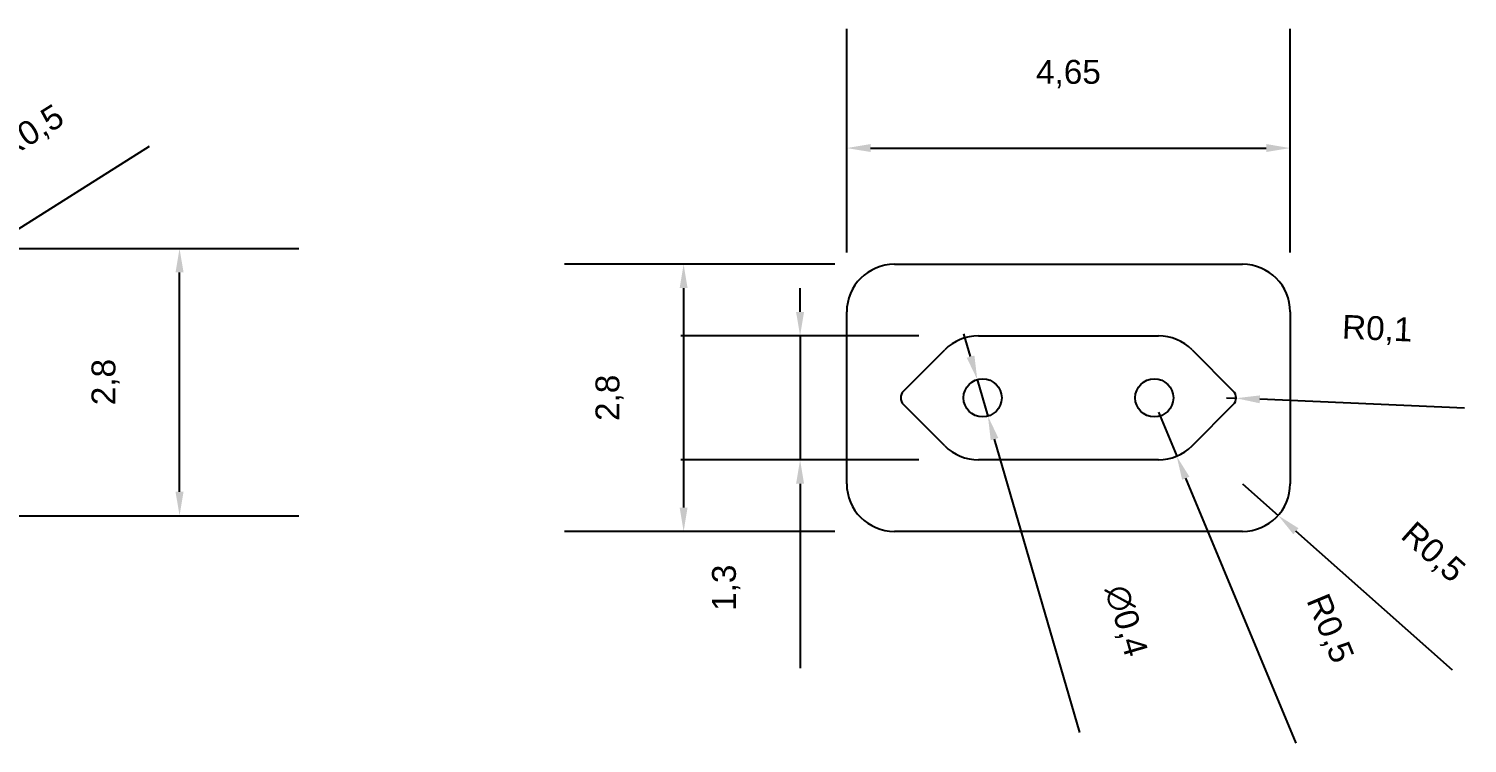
# Model space of a CAD drawing. Header units: millimetres. Extents: x -39.8 to 41.3, y -26.3 to 14.6.
# Drawn here: x 26.19 to 41.28, y -14.71 to -7.23 of the extents above; entities that cross this region are included whole.
import ezdxf

# ---------------------------------------------------------------- set-up
doc = ezdxf.new("R2010")
doc.units = ezdxf.units.MM
doc.layers.add('Размер', color=3, linetype='Continuous')
doc.styles.get("Standard").update_dxf_attribs({"font": 'arial.ttf'})
doc.dimstyles.new('ISO-25', dxfattribs={"dimtxt": 0.25, "dimasz": 0.25, "dimexe": 1.25, "dimexo": 0.625, "dimtad": 1, "dimtxsty": 'Standard', "dimcen": 2.5, "dimadec": 0, "dimazin": 0, "dimtfac": 1, "dimtmove": 0, "dimatfit": 3, "dimfxl": 1, "dimarcsym": 0})

# ---------------------------------------------------------------- blocks, each defined once
blk = doc.blocks.new('*D33')
at = {"layer": 'Defpoints', "color": 0, "transparency": 16777216}
for p in [(25.387, -9.763), (24.964, -10.029)]:
    blk.add_point(p, dxfattribs=at)
at = {"layer": 'Размер', "color": 0, "lineweight": -2, "transparency": 16777216}
for p, q in [((27.458, -8.46), (25.599, -9.63)), ((24.964, -10.029), (25.387, -9.763))]:
    blk.add_line(p, q, dxfattribs=at)
at = {"layer": 'Размер', "color": 0, "transparency": 16777216}
blk.add_solid([(25.576, -9.595), (25.621, -9.665), (25.387, -9.763)], dxfattribs=at)
at = {"layer": 'Размер', "color": 0, "transparency": 16777216, "insert": (26.221, -8.322), "char_height": 0.25, "attachment_point": 5, "rotation": 32.178}
blk.add_mtext('R0,5', dxfattribs=at)
blk = doc.blocks.new('*D35')
at = {"layer": 'Defpoints', "color": 0, "transparency": 16777216}
for p in [(24.964, -9.529), (27.775, -9.529), (24.964, -12.329)]:
    blk.add_point(p, dxfattribs=at)
at = {"layer": 'Размер', "color": 0, "lineweight": -2, "transparency": 16777216}
for p, q in [((25.589, -9.529), (29.025, -9.529)), ((27.775, -12.079), (27.775, -9.779)), ((25.589, -12.329), (29.025, -12.329))]:
    blk.add_line(p, q, dxfattribs=at)
at = {"layer": 'Размер', "color": 0, "transparency": 16777216}
for points in [[(27.733, -9.779), (27.817, -9.779), (27.775, -9.529)], [(27.733, -12.079), (27.817, -12.079), (27.775, -12.329)]]:
    blk.add_solid(points, dxfattribs=at)
at = {"layer": 'Размер', "color": 0, "transparency": 16777216, "insert": (27, -10.929), "char_height": 0.25, "attachment_point": 5, "rotation": 90}
blk.add_mtext('2,8', dxfattribs=at)
blk = doc.blocks.new('*D37')
at = {"layer": 'Defpoints', "color": 0, "transparency": 16777216}
for p in [(39.421, -8.476), (34.771, -10.194), (39.421, -10.194)]:
    blk.add_point(p, dxfattribs=at)
at = {"layer": 'Размер', "color": 0, "lineweight": -2, "transparency": 16777216}
for p, q in [((34.771, -9.569), (34.771, -7.226)), ((39.421, -9.569), (39.421, -7.226)), ((35.021, -8.476), (39.171, -8.476))]:
    blk.add_line(p, q, dxfattribs=at)
at = {"layer": 'Размер', "color": 0, "transparency": 16777216}
for points in [[(35.021, -8.434), (35.021, -8.517), (34.771, -8.476)], [(39.171, -8.434), (39.171, -8.517), (39.421, -8.476)]]:
    blk.add_solid(points, dxfattribs=at)
at = {"layer": 'Размер', "color": 0, "transparency": 16777216, "insert": (37.096, -7.7), "char_height": 0.25, "attachment_point": 5}
blk.add_mtext('4,65', dxfattribs=at)
blk = doc.blocks.new('*D38')
at = {"layer": 'Defpoints', "color": 0, "transparency": 16777216}
for p in [(35.271, -9.694), (33.061, -12.494), (35.271, -12.494)]:
    blk.add_point(p, dxfattribs=at)
at = {"layer": 'Размер', "color": 0, "lineweight": -2, "transparency": 16777216}
for p, q in [((34.646, -9.694), (31.811, -9.694)), ((33.061, -9.944), (33.061, -12.244)), ((34.646, -12.494), (31.811, -12.494))]:
    blk.add_line(p, q, dxfattribs=at)
at = {"layer": 'Размер', "color": 0, "transparency": 16777216}
for points in [[(33.019, -9.944), (33.102, -9.944), (33.061, -9.694)], [(33.019, -12.244), (33.102, -12.244), (33.061, -12.494)]]:
    blk.add_solid(points, dxfattribs=at)
at = {"layer": 'Размер', "color": 0, "transparency": 16777216, "insert": (32.285, -11.094), "char_height": 0.25, "attachment_point": 5, "rotation": 90}
blk.add_mtext('2,8', dxfattribs=at)
blk = doc.blocks.new('*D39')
at = {"layer": 'Defpoints', "color": 0, "transparency": 16777216}
for p in [(36.153, -10.444), (34.282, -11.744), (36.153, -11.744)]:
    blk.add_point(p, dxfattribs=at)
at = {"layer": 'Размер', "color": 0, "lineweight": -2, "transparency": 16777216}
for p, q in [((34.282, -10.194), (34.282, -9.944)), ((35.528, -10.444), (33.032, -10.444)), ((34.282, -10.444), (34.282, -11.744)), ((35.528, -11.744), (33.032, -11.744)), ((34.282, -11.994), (34.282, -13.926))]:
    blk.add_line(p, q, dxfattribs=at)
at = {"layer": 'Размер', "color": 0, "transparency": 16777216}
for points in [[(34.24, -10.194), (34.324, -10.194), (34.282, -10.444)], [(34.24, -11.994), (34.324, -11.994), (34.282, -11.744)]]:
    blk.add_solid(points, dxfattribs=at)
at = {"layer": 'Размер', "color": 0, "transparency": 16777216, "insert": (33.507, -13.085), "char_height": 0.25, "attachment_point": 5, "rotation": 90}
blk.add_mtext('1,3', dxfattribs=at)
blk = doc.blocks.new('*D40')
at = {"layer": 'Defpoints', "color": 0, "transparency": 16777216}
for p in [(38.921, -11.994), (39.295, -12.326)]:
    blk.add_point(p, dxfattribs=at)
at = {"layer": 'Размер', "color": 0, "lineweight": -2, "transparency": 16777216}
for p, q in [((38.921, -11.994), (39.295, -12.326)), ((41.124, -13.95), (39.482, -12.492))]:
    blk.add_line(p, q, dxfattribs=at)
at = {"layer": 'Размер', "color": 0, "transparency": 16777216}
blk.add_solid([(39.509, -12.461), (39.454, -12.523), (39.295, -12.326)], dxfattribs=at)
at = {"layer": 'Размер', "color": 0, "transparency": 16777216, "insert": (40.911, -12.724), "char_height": 0.25, "attachment_point": 5, "rotation": 318.4054}
blk.add_mtext('R0,5', dxfattribs=at)
blk = doc.blocks.new('*D41')
at = {"layer": 'Defpoints', "color": 0, "transparency": 16777216}
for p in [(38.754, -11.094), (38.854, -11.098)]:
    blk.add_point(p, dxfattribs=at)
at = {"layer": 'Размер', "color": 0, "lineweight": -2, "transparency": 16777216}
for p, q in [((38.754, -11.094), (38.854, -11.098)), ((41.248, -11.203), (39.104, -11.109))]:
    blk.add_line(p, q, dxfattribs=at)
at = {"layer": 'Размер', "color": 0, "transparency": 16777216}
blk.add_solid([(39.106, -11.068), (39.102, -11.151), (38.854, -11.098)], dxfattribs=at)
at = {"layer": 'Размер', "color": 0, "transparency": 16777216, "insert": (40.334, -10.387), "char_height": 0.25, "attachment_point": 5, "rotation": 357.5103}
blk.add_mtext('R0,1', dxfattribs=at)
blk = doc.blocks.new('*D42')
at = {"layer": 'Defpoints', "color": 0, "transparency": 16777216}
for p in [(38.039, -11.244), (38.231, -11.706)]:
    blk.add_point(p, dxfattribs=at)
at = {"layer": 'Размер', "color": 0, "lineweight": -2, "transparency": 16777216}
for p, q in [((38.039, -11.244), (38.231, -11.706)), ((39.483, -14.714), (38.327, -11.937))]:
    blk.add_line(p, q, dxfattribs=at)
at = {"layer": 'Размер', "color": 0, "transparency": 16777216}
blk.add_solid([(38.365, -11.921), (38.288, -11.953), (38.231, -11.706)], dxfattribs=at)
at = {"layer": 'Размер', "color": 0, "transparency": 16777216, "insert": (39.824, -13.518), "char_height": 0.25, "attachment_point": 5, "rotation": 292.5955}
blk.add_mtext('R0,5', dxfattribs=at)
blk = doc.blocks.new('*D43')
at = {"layer": 'Defpoints', "color": 0, "transparency": 16777216}
for p in [(36.14, -10.902), (36.252, -11.286)]:
    blk.add_point(p, dxfattribs=at)
at = {"layer": 'Размер', "color": 0, "lineweight": -2, "transparency": 16777216}
for p, q in [((36.07, -10.662), (36, -10.422)), ((36.14, -10.902), (36.252, -11.286)), ((37.217, -14.601), (36.321, -11.526))]:
    blk.add_line(p, q, dxfattribs=at)
at = {"layer": 'Размер', "color": 0, "transparency": 16777216}
for points in [[(36.11, -10.65), (36.03, -10.674), (36.14, -10.902)], [(36.361, -11.515), (36.281, -11.538), (36.252, -11.286)]]:
    blk.add_solid(points, dxfattribs=at)
at = {"layer": 'Размер', "color": 0, "transparency": 16777216, "insert": (37.689, -13.435), "char_height": 0.25, "attachment_point": 5, "rotation": 286.2382}
blk.add_mtext('∅0,4', dxfattribs=at)

msp = doc.modelspace()

# ---------------------------------------------------------------- linework, layer by layer
for p, q in [((35.271, -9.694), (38.921, -9.694)), ((35.271, -9.694), (35.271, -9.694)), ((38.921, -9.694), (38.921, -9.694)), ((34.771, -11.994), (34.771, -10.194)), ((34.771, -10.194), (34.771, -10.194)), ((39.421, -10.194), (39.421, -11.994)), ((39.421, -10.194), (39.421, -10.194)), ((36.153, -10.444), (38.039, -10.444)), ((35.366, -11.023), (35.799, -10.591)), ((38.392, -10.591), (38.825, -11.023)), ((35.799, -11.598), (35.366, -11.165)), ((38.392, -11.598), (38.825, -11.165)), ((38.039, -11.744), (36.153, -11.744)), ((39.421, -11.994), (39.421, -11.994)), ((38.921, -12.494), (35.271, -12.494)), ((38.921, -12.494), (38.921, -12.494))]:
    msp.add_line(p, q)
for centre in [(36.196, -11.094), (37.996, -11.094)]:
    msp.add_circle(centre, 0.2)
for centre, radius, start, end in [((35.271, -10.194), 0.5, 90, 180), ((38.921, -10.194), 0.5, 0, 90), ((36.153, -10.944), 0.5, 90, 135), ((38.039, -10.944), 0.5, 45, 90), ((35.437, -11.094), 0.1, 135, 225), ((38.754, -11.094), 0.1, 315, 45), ((36.153, -11.244), 0.5, 225, 270), ((38.039, -11.244), 0.5, 270, 315), ((35.271, -11.994), 0.5, 180, 270), ((38.921, -11.994), 0.5, 270, 0)]:
    msp.add_arc(centre, radius, start, end)

# ---------------------------------------------------------------- dimensions: what is measured, and where the dimension line sits
at = {"layer": 'Размер'}
dim = msp.add_linear_dim(base=(39.421, -8.476), p1=(34.771, -10.194), p2=(39.421, -10.194), dimstyle='ISO-25', dxfattribs=at)
dim.commit()
dim.dimension.update_dxf_attribs({"geometry": '*D37', "text_midpoint": (37.096, -7.7)})
for center, mpoint, picture, middle in [((24.964, -10.029), (25.387, -9.763), '*D33', (26.221, -8.322)), ((38.754, -11.094), (38.854, -11.098), '*D41', (40.334, -10.387)), ((38.921, -11.994), (39.295, -12.326), '*D40', (40.911, -12.724))]:
    dim = msp.add_radius_dim(center=center, mpoint=mpoint, dimstyle='ISO-25', dxfattribs=at)
    dim.commit()
    dim.dimension.update_dxf_attribs({"geometry": picture, "text_midpoint": middle})
for base, p1, p2, picture, middle in [((27.775, -9.529), (24.964, -12.329), (24.964, -9.529), '*D35', (27, -10.929)), ((33.061, -12.494), (35.271, -9.694), (35.271, -12.494), '*D38', (32.285, -11.094)), ((34.282, -11.744), (36.153, -10.444), (36.153, -11.744), '*D39', (33.507, -13.085))]:
    dim = msp.add_linear_dim(base=base, p1=p1, p2=p2, angle=90, dimstyle='ISO-25', dxfattribs=at)
    dim.commit()
    dim.dimension.update_dxf_attribs({"geometry": picture, "text_midpoint": middle})
dim = msp.add_diameter_dim_2p(p1=(36.14, -10.902), p2=(36.252, -11.286), dimstyle='ISO-25', dxfattribs=at)
dim.commit()
dim.dimension.update_dxf_attribs({"geometry": '*D43', "text_midpoint": (36.941, -13.652), "dimtype": 163})
dim = msp.add_radius_dim(center=(38.039, -11.244), mpoint=(38.231, -11.706), dimstyle='ISO-25', dxfattribs=at)
dim.commit()
dim.dimension.update_dxf_attribs({"geometry": '*D42', "text_midpoint": (39.109, -13.816), "dimtype": 164})

doc.saveas('drawing.dxf')
